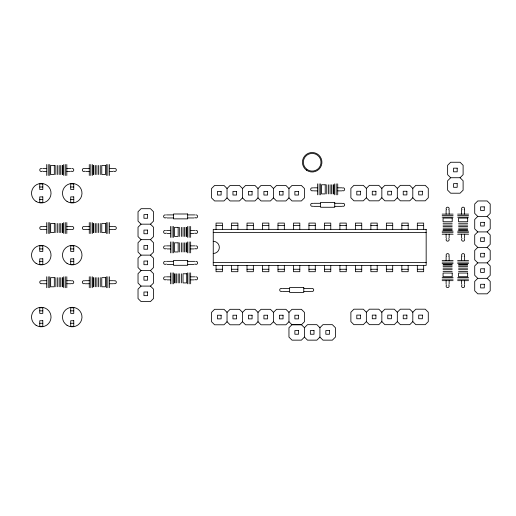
<?xml version="1.0" encoding="UTF-8"?>
<svg xmlns="http://www.w3.org/2000/svg" width="516" height="516" viewBox="0 0 516 516"><rect width="100%" height="100%" fill="white"/><g stroke="black" fill="none" stroke-linecap="round" stroke-linejoin="round"><path stroke-width="0.77" d="M141.074 224.17L138.03 227.221L138.03 236.605L141.074 239.65L150.466 239.65L153.51 236.605L153.51 227.221L150.466 224.17L141.074 224.17L138.03 221.125L138.03 211.741L141.074 208.69L150.466 208.69L153.51 211.741L153.51 221.125L150.466 224.17M141.074 239.65L138.03 242.701L138.03 252.085L141.074 255.13L150.466 255.13L153.51 252.085L153.51 242.701L150.466 239.65M141.074 255.13L138.03 258.181L138.03 267.565L141.074 270.61L150.466 270.61L153.51 273.661L153.51 283.045L150.466 286.09L141.074 286.09L138.03 283.045L138.03 273.661L141.074 270.61M242.52 197.905L239.476 200.95L230.084 200.95L227.04 197.905L227.04 188.521L230.084 185.47L239.476 185.47L242.52 188.521L242.52 197.905L245.564 200.95L254.956 200.95L258 197.905L258 188.521L254.956 185.47L245.564 185.47L242.52 188.521M150.466 270.61L153.51 267.565L153.51 258.181L150.466 255.13M227.04 197.905L223.996 200.95L214.604 200.95L211.56 197.905L211.56 188.521L214.604 185.47L223.996 185.47L227.04 188.521M141.074 286.09L138.03 289.141L138.03 298.525L141.074 301.57L150.466 301.57L153.51 298.525L153.51 289.141L150.466 286.09M258 188.521L261.044 185.47L270.436 185.47L273.48 188.521L273.48 197.905L270.436 200.95L261.044 200.95L258 197.905M273.48 188.521L276.524 185.47L285.916 185.47L288.96 188.521L288.96 197.905L285.916 200.95L276.524 200.95L273.48 197.905M288.96 188.521L292.004 185.47L301.396 185.47L304.44 188.521L304.44 197.905L301.396 200.95L292.004 200.95L288.96 197.905M242.52 321.745L239.476 324.79L230.084 324.79L227.04 321.745L227.04 312.361L230.084 309.31L239.476 309.31L242.52 312.361L242.52 321.745L245.564 324.79L254.956 324.79L258 321.745L258 312.361L254.956 309.31L245.564 309.31L242.52 312.361M227.04 321.745L223.996 324.79L214.604 324.79L211.56 321.745L211.56 312.361L214.604 309.31L223.996 309.31L227.04 312.361M366.36 188.398L369.404 185.347L378.796 185.347L381.84 188.398L381.84 197.783L378.796 200.827L369.404 200.827L366.36 197.783L366.36 188.398L363.316 185.347L353.924 185.347L350.88 188.398L350.88 197.783L353.924 200.827L363.316 200.827L366.36 197.783M381.84 188.398L384.884 185.347L394.276 185.347L397.32 188.398L397.32 197.783L394.276 200.827L384.884 200.827L381.84 197.783M258 312.361L261.044 309.31L270.436 309.31L273.48 312.361L273.48 321.745L270.436 324.79L261.044 324.79L258 321.745M397.32 188.398L400.364 185.347L409.756 185.347L412.8 188.398L412.8 197.783L409.756 200.827L400.364 200.827L397.32 197.783M273.48 312.361L276.524 309.31L285.916 309.31L288.96 312.361L288.96 321.745L285.916 324.79L276.524 324.79L273.48 321.745M288.96 312.361L292.004 309.31L301.396 309.31L304.44 312.361L304.44 321.745L301.396 324.79L292.004 324.79L288.96 321.745M412.8 188.398L415.844 185.347L425.236 185.347L428.28 188.398L428.28 197.783L425.236 200.827L415.844 200.827L412.8 197.783M450.674 177.73L447.63 180.781L447.63 190.165L450.674 193.21L460.066 193.21L463.11 190.165L463.11 180.781L460.066 177.73L450.674 177.73L447.63 174.685L447.63 165.301L450.674 162.25L460.066 162.25L463.11 165.301L463.11 174.685L460.066 177.73M304.44 327.718L307.484 324.667L316.876 324.667L319.92 327.718L319.92 337.103L316.876 340.147L307.484 340.147L304.44 337.103L304.44 327.718L301.396 324.667L292.004 324.667L288.96 327.718L288.96 337.103L292.004 340.147L301.396 340.147L304.44 337.103M319.92 327.718L322.964 324.667L332.356 324.667L335.4 327.718L335.4 337.103L332.356 340.147L322.964 340.147L319.92 337.103M366.36 312.238L369.404 309.187L378.796 309.187L381.84 312.238L381.84 321.623L378.796 324.667L369.404 324.667L366.36 321.623L366.36 312.238L363.316 309.187L353.924 309.187L350.88 312.238L350.88 321.623L353.924 324.667L363.316 324.667L366.36 321.623M381.84 312.238L384.884 309.187L394.276 309.187L397.32 312.238L397.32 321.623L394.276 324.667L384.884 324.667L381.84 321.623M477.764 216.43L474.72 213.385L474.72 204.001L477.764 200.95L487.156 200.95L490.2 204.001L490.2 213.385L487.156 216.43L477.764 216.43L474.72 219.481L474.72 228.865L477.764 231.91L487.156 231.91L490.2 234.961L490.2 244.345L487.156 247.39L477.764 247.39L474.72 250.441L474.72 259.825L477.764 262.87L487.156 262.87L490.2 259.825L490.2 250.441L487.156 247.39M397.32 312.238L400.364 309.187L409.756 309.187L412.8 312.238L412.8 321.623L409.756 324.667L400.364 324.667L397.32 321.623M477.764 231.91L474.72 234.961L474.72 244.345L477.764 247.39M487.156 231.91L490.2 228.865L490.2 219.481L487.156 216.43M412.8 312.238L415.844 309.187L425.236 309.187L428.28 312.238L428.28 321.623L425.236 324.667L415.844 324.667L412.8 321.623M477.764 262.87L474.72 265.921L474.72 275.305L477.764 278.35L487.156 278.35L490.2 281.401L490.2 290.785L487.156 293.83L477.764 293.83L474.72 290.785L474.72 281.401L477.764 278.35M487.156 278.35L490.2 275.305L490.2 265.921L487.156 262.87M42.634 168.468L46.704 168.468M66.816 168.468L70.886 168.468M84.385 168.468L89.274 168.468M109.386 168.468L114.275 168.468M43.105 171.518L46.704 171.518M66.816 171.518L70.415 171.518M85.675 171.518L89.274 171.518M109.386 171.518L112.985 171.518M39.758 186.998L42.802 186.998M70.718 186.998L73.762 186.998M313.535 187.818L317.604 187.818M337.716 187.818L341.786 187.818M313.535 190.868L317.604 190.868M337.716 190.868L341.786 190.868M39.758 199.428L42.802 199.428M70.718 199.428L73.762 199.428M313.535 203.298L320.404 203.298M334.916 203.298L341.786 203.298M313.535 206.348L320.404 206.348M334.916 206.348L341.786 206.348M442.148 214.114L453.113 214.114M457.627 214.114L468.593 214.114M166.475 214.908L173.344 214.908M187.856 214.908L194.725 214.908M442.148 215.643L453.113 215.643M457.627 215.643L468.593 215.643M442.148 217.165L453.113 217.165M457.627 217.165L468.593 217.165M166.945 217.958L173.344 217.958M187.856 217.958L194.255 217.958M443.057 223.26L452.203 223.26M458.537 223.26L467.683 223.26M443.057 225.086L452.203 225.086M458.537 225.086L467.683 225.086M216.049 225.524L222.39 225.524M231.549 225.524L237.889 225.524M247.029 225.524L253.369 225.524M262.509 225.524L268.849 225.524M277.989 225.524L284.329 225.524M293.469 225.524L299.809 225.524M308.949 225.524L315.289 225.524M324.429 225.524L330.769 225.524M339.909 225.524L346.249 225.524M355.389 225.524L361.729 225.524M370.869 225.524L377.209 225.524M386.368 225.524L392.708 225.524M401.848 225.524L408.188 225.524M417.328 225.524L423.668 225.524M42.634 226.518L46.704 226.518M66.816 226.518L70.886 226.518M85.204 226.518L89.274 226.518M109.386 226.518L113.456 226.518M443.057 226.608L452.203 226.608M458.537 226.608L467.683 226.608M443.057 228.137L452.203 228.137M458.537 228.137L467.683 228.137M42.634 229.568L46.704 229.568M66.816 229.568L70.886 229.568M85.204 229.568L89.274 229.568M109.386 229.568L113.456 229.568M443.057 229.659L452.203 229.659M458.537 229.659L467.683 229.659M443.057 230.265L452.203 230.265M458.537 230.265L467.683 230.265M166.475 230.388L170.544 230.388M190.656 230.388L194.725 230.388M442.148 231.181L453.113 231.181M457.627 231.181L468.593 231.181M213.25 232.4L426.164 232.4M442.148 232.703L453.113 232.703M457.627 232.703L468.593 232.703M166.945 233.438L170.544 233.438M190.656 233.438L194.255 233.438M442.148 234.225L453.113 234.225M457.627 234.225L468.593 234.225M166.475 245.868L170.544 245.868M190.656 245.868L194.725 245.868M39.758 248.918L42.802 248.918M70.718 248.918L73.762 248.918M166.945 248.918L170.544 248.918M190.656 248.918L194.255 248.918M442.148 260.554L453.113 260.554M457.627 260.554L468.593 260.554M39.758 261.348L42.802 261.348M70.718 261.348L73.762 261.348M166.475 261.348L173.344 261.348M187.856 261.348L194.725 261.348M442.148 262.083L453.113 262.083M457.627 262.083L468.593 262.083M213.25 262.386L426.164 262.386M442.148 263.605L453.113 263.605M457.627 263.605L468.593 263.605M166.945 264.398L173.344 264.398M187.856 264.398L194.255 264.398M443.057 264.514L452.203 264.514M458.537 264.514L467.683 264.514M443.057 265.127L452.203 265.127M458.537 265.127L467.683 265.127M443.057 266.649L452.203 266.649M458.537 266.649L467.683 266.649M443.057 268.172L452.203 268.172M458.537 268.172L467.683 268.172M216.049 269.262L222.39 269.262M231.529 269.262L237.87 269.262M247.009 269.262L253.35 269.262M262.509 269.262L268.849 269.262M277.989 269.262L284.329 269.262M293.469 269.262L299.809 269.262M308.949 269.262L315.289 269.262M324.429 269.262L330.769 269.262M339.909 269.262L346.249 269.262M355.389 269.262L361.729 269.262M370.869 269.262L377.209 269.262M386.349 269.262L392.689 269.262M401.829 269.262L408.169 269.262M417.328 269.262L423.668 269.262M443.057 269.7L452.203 269.7M458.537 269.7L467.683 269.7M443.057 271.526L452.203 271.526M458.537 271.526L467.683 271.526M166.475 276.828L170.544 276.828M190.656 276.828L194.725 276.828M442.148 277.621L453.113 277.621M457.627 277.621L468.593 277.621M442.148 279.143L453.113 279.143M457.627 279.143L468.593 279.143M166.945 279.878L170.544 279.878M190.656 279.878L194.255 279.878M42.634 280.698L46.704 280.698M66.816 280.698L70.886 280.698M85.204 280.698L89.274 280.698M109.386 280.698L113.456 280.698M442.148 280.665L453.113 280.665M457.627 280.665L468.593 280.665M42.634 283.748L46.704 283.748M66.816 283.748L70.886 283.748M85.204 283.748L89.274 283.748M109.386 283.748L113.456 283.748M282.575 288.438L289.444 288.438M303.956 288.438L310.825 288.438M282.575 291.488L289.444 291.488M303.956 291.488L310.825 291.488M39.758 310.838L42.802 310.838M70.718 310.838L73.762 310.838M39.758 323.268L42.802 323.268M70.718 323.268L73.762 323.268M464.632 210.044L464.632 214.114M464.632 234.225L464.632 237.824M464.632 256.484L464.632 260.554M464.632 280.665L464.632 284.264M461.588 210.044L461.588 214.114M461.588 234.225L461.588 237.824M461.588 256.484L461.588 260.554M461.588 280.665L461.588 284.264M449.152 210.044L449.152 214.114M449.152 234.225L449.152 237.824M449.152 256.484L449.152 260.554M449.152 280.665L449.152 284.264M446.108 210.044L446.108 214.114M446.108 234.225L446.108 237.824M446.108 256.484L446.108 260.554M446.108 280.665L446.108 284.264M423.668 229.356L423.668 223.086L417.328 223.086L417.328 229.356M423.668 265.43L423.668 271.7L417.328 271.7L417.328 265.43M408.188 229.356L408.188 223.086L401.848 223.086L401.848 229.356M408.169 265.43L408.169 271.7L401.829 271.7L401.829 265.43M392.708 229.356L392.708 223.086L386.368 223.086L386.368 229.356M392.689 265.43L392.689 271.7L386.349 271.7L386.349 265.43M377.209 229.356L377.209 223.086L370.869 223.086L370.869 229.356M377.209 265.43L377.209 271.7L370.869 271.7L370.869 265.43M361.729 229.356L361.729 223.086L355.389 223.086L355.389 229.356M361.729 265.43L361.729 271.7L355.389 271.7L355.389 265.43M346.249 229.356L346.249 223.086L339.909 223.086L339.909 229.356M346.249 265.43L346.249 271.7L339.909 271.7L339.909 265.43M337.716 183.857L337.716 194.829M336.193 183.857L336.193 194.829M334.671 183.857L334.671 194.829M333.755 184.773L333.755 193.913M333.142 184.773L333.142 193.913M331.62 184.773L331.62 193.913M330.769 229.356L330.769 223.086L324.429 223.086L324.429 229.356M330.769 265.43L330.769 271.7L324.429 271.7L324.429 265.43M330.098 184.773L330.098 193.913M328.576 184.773L328.576 193.913M326.744 184.773L326.744 193.913M320.649 183.857L320.649 194.829M319.127 183.857L319.127 194.829M317.604 183.857L317.604 194.829M315.289 229.356L315.289 223.086L308.949 223.086L308.949 229.356M315.289 265.43L315.289 271.7L308.949 271.7L308.949 265.43M299.809 229.356L299.809 223.086L293.469 223.086L293.469 229.356M299.809 265.43L299.809 271.7L293.469 271.7L293.469 265.43M284.329 229.356L284.329 223.086L277.989 223.086L277.989 229.356M284.329 265.43L284.329 271.7L277.989 271.7L277.989 265.43M268.849 229.356L268.849 223.086L262.509 223.086L262.509 229.356M268.849 265.43L268.849 271.7L262.509 271.7L262.509 265.43M253.369 229.356L253.369 223.086L247.029 223.086L247.029 229.356M253.35 265.43L253.35 271.7L247.009 271.7L247.009 265.43M237.889 229.356L237.889 223.086L231.549 223.086L231.549 229.356M237.87 265.43L237.87 271.7L231.529 271.7L231.529 265.43M222.39 229.356L222.39 223.086L216.049 223.086L216.049 229.356M222.39 265.43L222.39 271.7L216.049 271.7L216.049 265.43M190.656 226.427L190.656 237.399M190.656 241.907L190.656 252.879M190.656 272.867L190.656 283.839M189.133 226.427L189.133 237.399M189.133 241.907L189.133 252.879M189.133 272.867L189.133 283.839M187.611 226.427L187.611 237.399M187.611 241.907L187.611 252.879M187.611 272.867L187.611 283.839M186.695 227.343L186.695 236.483M186.695 242.823L186.695 251.963M186.083 227.343L186.083 236.483M186.083 242.823L186.083 251.963M184.56 227.343L184.56 236.483M184.56 242.823L184.56 251.963M183.038 227.343L183.038 236.483M183.038 242.823L183.038 251.963M181.516 227.343L181.516 236.483M181.516 242.823L181.516 251.963M181.516 273.783L181.516 282.923M179.684 227.343L179.684 236.483M179.684 242.823L179.684 251.963M179.684 273.783L179.684 282.923M178.162 273.783L178.162 282.923M176.64 273.783L176.64 282.923M175.118 273.783L175.118 282.923M174.505 273.783L174.505 282.923M173.589 226.427L173.589 237.399M173.589 241.907L173.589 252.879M173.589 272.867L173.589 283.839M172.067 226.427L172.067 237.399M172.067 241.907L172.067 252.879M172.067 272.867L172.067 283.839M170.544 226.427L170.544 237.399M170.544 241.907L170.544 252.879M170.544 272.867L170.544 283.839M109.386 164.507L109.386 175.479M109.386 222.557L109.386 233.529M109.386 276.737L109.386 287.709M107.863 164.507L107.863 175.479M107.863 222.557L107.863 233.529M107.863 276.737L107.863 287.709M106.341 164.507L106.341 175.479M106.341 222.557L106.341 233.529M106.341 276.737L106.341 287.709M100.246 165.423L100.246 174.563M100.246 223.473L100.246 232.613M100.246 277.653L100.246 286.793M98.414 165.423L98.414 174.563M98.414 223.473L98.414 232.613M98.414 277.653L98.414 286.793M96.892 165.423L96.892 174.563M96.892 223.473L96.892 232.613M96.892 277.653L96.892 286.793M95.37 165.423L95.37 174.563M95.37 223.473L95.37 232.613M95.37 277.653L95.37 286.793M93.847 165.423L93.847 174.563M93.847 223.473L93.847 232.613M93.847 277.653L93.847 286.793M93.235 165.423L93.235 174.563M93.235 223.473L93.235 232.613M93.235 277.653L93.235 286.793M92.319 164.507L92.319 175.479M92.319 222.557L92.319 233.529M92.319 276.737L92.319 287.709M90.797 164.507L90.797 175.479M90.797 222.557L90.797 233.529M90.797 276.737L90.797 287.709M89.274 164.507L89.274 175.479M89.274 222.557L89.274 233.529M89.274 276.737L89.274 287.709M66.816 164.507L66.816 175.479M66.816 222.557L66.816 233.529M66.816 276.737L66.816 287.709M65.293 164.507L65.293 175.479M65.293 222.557L65.293 233.529M65.293 276.737L65.293 287.709M63.771 164.507L63.771 175.479M63.771 222.557L63.771 233.529M63.771 276.737L63.771 287.709M62.855 165.423L62.855 174.563M62.855 223.473L62.855 232.613M62.855 277.653L62.855 286.793M62.242 165.423L62.242 174.563M62.242 223.473L62.242 232.613M62.242 277.653L62.242 286.793M60.72 165.423L60.72 174.563M60.72 223.473L60.72 232.613M60.72 277.653L60.72 286.793M59.198 165.423L59.198 174.563M59.198 223.473L59.198 232.613M59.198 277.653L59.198 286.793M57.676 165.423L57.676 174.563M57.676 223.473L57.676 232.613M57.676 277.653L57.676 286.793M55.844 165.423L55.844 174.563M55.844 223.473L55.844 232.613M55.844 277.653L55.844 286.793M49.749 164.507L49.749 175.479M49.749 222.557L49.749 233.529M49.749 276.737L49.749 287.709M48.227 164.507L48.227 175.479M48.227 222.557L48.227 233.529M48.227 276.737L48.227 287.709M46.704 164.507L46.704 175.479M46.704 222.557L46.704 233.529M46.704 276.737L46.704 287.709M84.927 171.067A1.522 1.522 0 0 1 82.444 170.577A1.522 1.522 0 0 1 83.85 168.468M114.81 168.468A1.522 1.522 0 0 1 116.216 170.577A1.522 1.522 0 0 1 113.733 171.067M84.611 283.542A1.522 1.522 0 0 1 82.328 282.22A1.522 1.522 0 0 1 84.611 280.904M114.049 280.904A1.522 1.522 0 0 1 116.332 282.22A1.522 1.522 0 0 1 114.049 283.542M84.611 229.362A1.522 1.522 0 0 1 82.328 228.04A1.522 1.522 0 0 1 84.611 226.724M114.049 226.724A1.522 1.522 0 0 1 116.332 228.04A1.522 1.522 0 0 1 114.049 229.362M71.847 168.519A1.522 1.522 0 0 1 73.711 170.39A1.522 1.522 0 0 1 71.163 171.067M42.357 171.067A1.522 1.522 0 0 1 39.809 170.39A1.522 1.522 0 0 1 41.673 168.519M71.479 280.904A1.522 1.522 0 0 1 73.762 282.22A1.522 1.522 0 0 1 71.479 283.542M42.041 283.542A1.522 1.522 0 0 1 39.758 282.22A1.522 1.522 0 0 1 42.041 280.904M71.479 226.724A1.522 1.522 0 0 1 73.762 228.04A1.522 1.522 0 0 1 71.479 229.362M42.041 229.362A1.522 1.522 0 0 1 39.758 228.04A1.522 1.522 0 0 1 42.041 226.724M464.187 238.573A1.522 1.522 0 0 1 464.187 240.727A1.522 1.522 0 0 1 462.033 240.727A1.522 1.522 0 0 1 462.033 238.573M462.033 209.767A1.522 1.522 0 0 1 462.033 207.613A1.522 1.522 0 0 1 464.187 207.613A1.522 1.522 0 0 1 464.187 209.767M446.553 256.207A1.522 1.522 0 0 1 446.553 254.053A1.522 1.522 0 0 1 448.707 254.053A1.522 1.522 0 0 1 448.707 256.207M448.707 285.013A1.522 1.522 0 0 1 448.707 287.167A1.522 1.522 0 0 1 446.553 287.167A1.522 1.522 0 0 1 446.553 285.013M448.707 238.573A1.522 1.522 0 0 1 448.707 240.727A1.522 1.522 0 0 1 446.553 240.727A1.522 1.522 0 0 1 446.553 238.573M446.553 209.767A1.522 1.522 0 0 1 446.553 207.613A1.522 1.522 0 0 1 448.707 207.613A1.522 1.522 0 0 1 448.707 209.767M462.033 256.207A1.522 1.522 0 0 1 462.033 254.053A1.522 1.522 0 0 1 464.187 254.053A1.522 1.522 0 0 1 464.187 256.207M464.187 285.013A1.522 1.522 0 0 1 464.187 287.167A1.522 1.522 0 0 1 462.033 287.167A1.522 1.522 0 0 1 462.033 285.013M195.687 230.439A1.522 1.522 0 0 1 197.551 232.31A1.522 1.522 0 0 1 195.003 232.987M166.197 232.987A1.522 1.522 0 0 1 163.649 232.31A1.522 1.522 0 0 1 165.513 230.439M195.687 245.919A1.522 1.522 0 0 1 197.551 247.79A1.522 1.522 0 0 1 195.003 248.467M166.197 248.467A1.522 1.522 0 0 1 163.649 247.79A1.522 1.522 0 0 1 165.513 245.919M342.379 188.024A1.522 1.522 0 0 1 344.662 189.34A1.522 1.522 0 0 1 342.379 190.662M312.941 190.662A1.522 1.522 0 0 1 310.658 189.34A1.522 1.522 0 0 1 312.941 188.024M166.197 279.427A1.522 1.522 0 0 1 163.649 278.75A1.522 1.522 0 0 1 165.513 276.879M195.687 276.879A1.522 1.522 0 0 1 197.551 278.75A1.522 1.522 0 0 1 195.003 279.427M213.25 241.295A6.095 6.095 0 0 1 219.345 247.39A6.095 6.095 0 0 1 213.25 253.485M281.981 291.282A1.522 1.522 0 0 1 279.698 289.96A1.522 1.522 0 0 1 281.981 288.644M311.419 288.644A1.522 1.522 0 0 1 313.702 289.96A1.522 1.522 0 0 1 311.419 291.282M312.941 206.142A1.522 1.522 0 0 1 310.658 204.82A1.522 1.522 0 0 1 312.941 203.504M342.379 203.504A1.522 1.522 0 0 1 344.662 204.82A1.522 1.522 0 0 1 342.379 206.142M195.687 214.959A1.522 1.522 0 0 1 197.551 216.83A1.522 1.522 0 0 1 195.003 217.507M166.197 217.507A1.522 1.522 0 0 1 163.649 216.83A1.522 1.522 0 0 1 165.513 214.959M166.197 263.947A1.522 1.522 0 0 1 163.649 263.27A1.522 1.522 0 0 1 165.513 261.399M195.687 261.399A1.522 1.522 0 0 1 197.551 263.27A1.522 1.522 0 0 1 195.003 263.947M54.322 165.423L50.665 165.423L50.665 174.563L54.322 174.563L54.322 165.423M105.425 165.423L101.768 165.423L101.768 174.563L105.425 174.563L105.425 165.423M457.195 168.164L453.545 168.164L453.545 171.822L457.195 171.822L457.195 168.164M457.195 183.644L453.545 183.644L453.545 187.302L457.195 187.302L457.195 183.644M42.802 183.948L39.758 183.948L39.758 189.533L42.802 189.533L42.802 183.948M73.762 183.948L70.718 183.948L70.718 189.533L73.762 189.533L73.762 183.948M325.222 184.773L321.565 184.773L321.565 193.913L325.222 193.913L325.222 184.773M360.445 191.262L356.795 191.262L356.795 194.919L360.445 194.919L360.445 191.262M375.925 191.262L372.275 191.262L372.275 194.919L375.925 194.919L375.925 191.262M391.405 191.262L387.755 191.262L387.755 194.919L391.405 194.919L391.405 191.262M406.885 191.262L403.235 191.262L403.235 194.919L406.885 194.919L406.885 191.262M422.365 191.262L418.715 191.262L418.715 194.919L422.365 194.919L422.365 191.262M221.125 191.384L217.475 191.384L217.475 195.042L221.125 195.042L221.125 191.384M236.605 191.384L232.955 191.384L232.955 195.042L236.605 195.042L236.605 191.384M252.085 191.384L248.435 191.384L248.435 195.042L252.085 195.042L252.085 191.384M267.565 191.384L263.915 191.384L263.915 195.042L267.565 195.042L267.565 191.384M283.045 191.384L279.395 191.384L279.395 195.042L283.045 195.042L283.045 191.384M298.525 191.384L294.875 191.384L294.875 195.042L298.525 195.042L298.525 191.384M42.802 196.893L39.758 196.893L39.758 202.478L42.802 202.478L42.802 196.893M73.762 196.893L70.718 196.893L70.718 202.478L73.762 202.478L73.762 196.893M334.729 202.382L320.591 202.382L320.591 207.258L334.729 207.258L334.729 202.382M484.285 206.864L480.635 206.864L480.635 210.522L484.285 210.522L484.285 206.864M187.669 213.992L173.531 213.992L173.531 218.868L187.669 218.868L187.669 213.992M147.595 214.604L143.945 214.604L143.945 218.262L147.595 218.262L147.595 214.604M452.203 218.075L443.057 218.075L443.057 221.732L452.203 221.732L452.203 218.075M467.683 218.075L458.537 218.075L458.537 221.732L467.683 221.732L467.683 218.075M484.285 222.344L480.635 222.344L480.635 226.002L484.285 226.002L484.285 222.344M54.322 223.473L50.665 223.473L50.665 232.613L54.322 232.613L54.322 223.473M105.425 223.473L101.768 223.473L101.768 232.613L105.425 232.613L105.425 223.473M178.162 227.343L174.505 227.343L174.505 236.483L178.162 236.483L178.162 227.343M426.164 229.356L213.25 229.356L213.25 265.43L426.164 265.43L426.164 229.356M147.595 230.084L143.945 230.084L143.945 233.742L147.595 233.742L147.595 230.084M484.285 237.824L480.635 237.824L480.635 241.482L484.285 241.482L484.285 237.824M178.162 242.823L174.505 242.823L174.505 251.963L178.162 251.963L178.162 242.823M147.595 245.564L143.945 245.564L143.945 249.222L147.595 249.222L147.595 245.564M42.802 245.868L39.758 245.868L39.758 251.453L42.802 251.453L42.802 245.868M73.762 245.868L70.718 245.868L70.718 251.453L73.762 251.453L73.762 245.868M484.285 253.304L480.635 253.304L480.635 256.962L484.285 256.962L484.285 253.304M42.802 258.813L39.758 258.813L39.758 264.398L42.802 264.398L42.802 258.813M73.762 258.813L70.718 258.813L70.718 264.398L73.762 264.398L73.762 258.813M187.669 260.432L173.531 260.432L173.531 265.308L187.669 265.308L187.669 260.432M147.595 261.044L143.945 261.044L143.945 264.702L147.595 264.702L147.595 261.044M484.285 268.784L480.635 268.784L480.635 272.442L484.285 272.442L484.285 268.784M452.203 273.048L443.057 273.048L443.057 276.705L452.203 276.705L452.203 273.048M467.683 273.048L458.537 273.048L458.537 276.705L467.683 276.705L467.683 273.048M186.695 273.783L183.038 273.783L183.038 282.923L186.695 282.923L186.695 273.783M147.595 276.524L143.945 276.524L143.945 280.182L147.595 280.182L147.595 276.524M54.322 277.653L50.665 277.653L50.665 286.793L54.322 286.793L54.322 277.653M105.425 277.653L101.768 277.653L101.768 286.793L105.425 286.793L105.425 277.653M484.285 284.264L480.635 284.264L480.635 287.922L484.285 287.922L484.285 284.264M303.769 287.522L289.631 287.522L289.631 292.398L303.769 292.398L303.769 287.522M147.595 292.004L143.945 292.004L143.945 295.662L147.595 295.662L147.595 292.004M42.802 307.788L39.758 307.788L39.758 313.373L42.802 313.373L42.802 307.788M73.762 307.788L70.718 307.788L70.718 313.373L73.762 313.373L73.762 307.788M360.445 315.102L356.795 315.102L356.795 318.759L360.445 318.759L360.445 315.102M375.925 315.102L372.275 315.102L372.275 318.759L375.925 318.759L375.925 315.102M391.405 315.102L387.755 315.102L387.755 318.759L391.405 318.759L391.405 315.102M406.885 315.102L403.235 315.102L403.235 318.759L406.885 318.759L406.885 315.102M422.365 315.102L418.715 315.102L418.715 318.759L422.365 318.759L422.365 315.102M221.125 315.224L217.475 315.224L217.475 318.882L221.125 318.882L221.125 315.224M236.605 315.224L232.955 315.224L232.955 318.882L236.605 318.882L236.605 315.224M252.085 315.224L248.435 315.224L248.435 318.882L252.085 318.882L252.085 315.224M267.565 315.224L263.915 315.224L263.915 318.882L267.565 318.882L267.565 315.224M283.045 315.224L279.395 315.224L279.395 318.882L283.045 318.882L283.045 315.224M298.525 315.224L294.875 315.224L294.875 318.882L298.525 318.882L298.525 315.224M42.802 320.733L39.758 320.733L39.758 326.318L42.802 326.318L42.802 320.733M73.762 320.733L70.718 320.733L70.718 326.318L73.762 326.318L73.762 320.733M298.525 330.582L294.875 330.582L294.875 334.239L298.525 334.239L298.525 330.582M314.005 330.582L310.355 330.582L310.355 334.239L314.005 334.239L314.005 330.582M329.485 330.582L325.835 330.582L325.835 334.239L329.485 334.239L329.485 330.582M67.048 201.466A9.752 9.752 0 0 0 81.986 193.577A9.752 9.752 0 0 0 67.686 184.593A9.752 9.752 0 0 0 67.048 201.466M67.048 325.306A9.752 9.752 0 0 0 81.986 317.417A9.752 9.752 0 0 0 67.686 308.433A9.752 9.752 0 0 0 67.048 325.306M67.048 263.386A9.752 9.752 0 0 0 81.986 255.497A9.752 9.752 0 0 0 67.686 246.513A9.752 9.752 0 0 0 67.048 263.386M306.536 170.209A9.752 9.752 0 0 0 321.887 163.159A9.752 9.752 0 0 0 308.11 153.387A9.752 9.752 0 0 0 306.536 170.209M306.801 169.261A8.836 8.836 0 0 0 320.939 163.404A8.836 8.836 0 0 0 308.8 154.091A8.836 8.836 0 0 0 306.801 169.261M36.088 201.466A9.752 9.752 0 0 0 51.026 193.577A9.752 9.752 0 0 0 36.726 184.593A9.752 9.752 0 0 0 36.088 201.466M36.088 325.306A9.752 9.752 0 0 0 51.026 317.417A9.752 9.752 0 0 0 36.726 308.433A9.752 9.752 0 0 0 36.088 325.306M36.088 263.386A9.752 9.752 0 0 0 51.026 255.497A9.752 9.752 0 0 0 36.726 246.513A9.752 9.752 0 0 0 36.088 263.386"/></g></svg>
